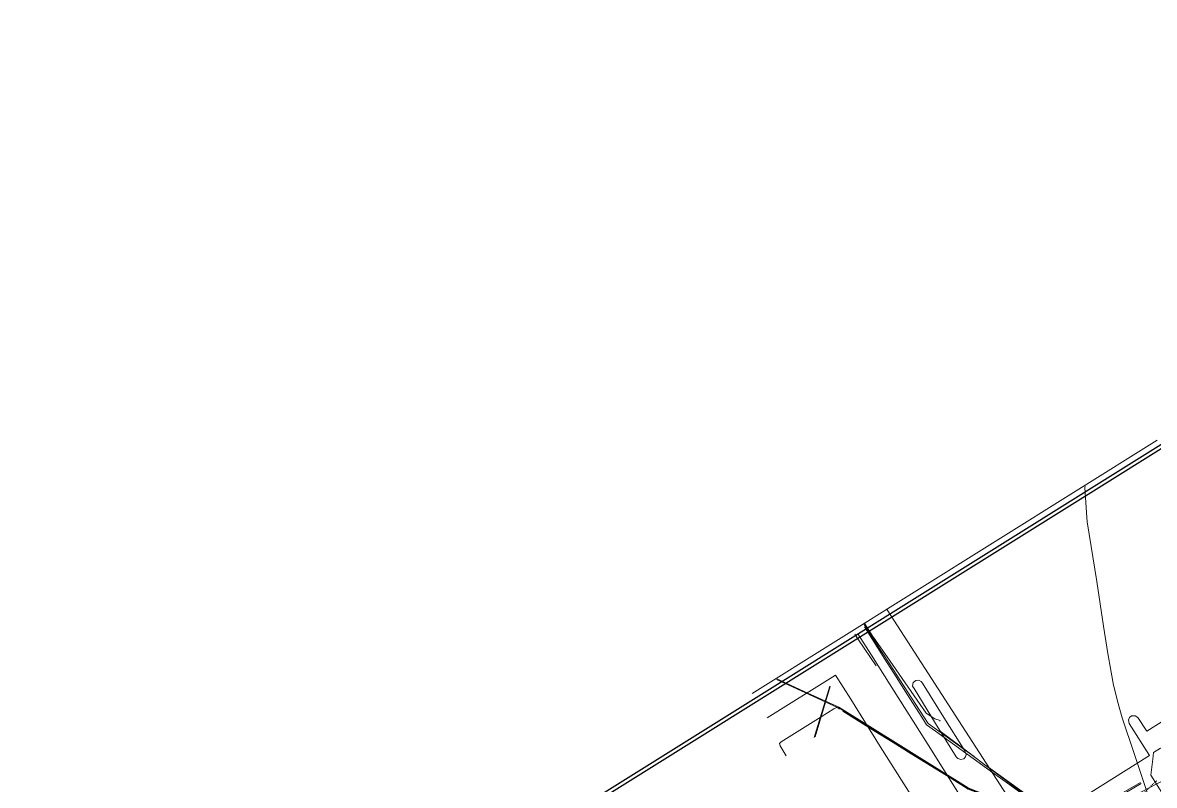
# Model space of a CAD drawing. Header units: metres. Extents: x 3 to 509016, y 4 to 6969473.
# Drawn here: x 507649 to 507782.8, y 6967284.2 to 6967374.3 of the extents above; entities that cross this region are included whole.
import ezdxf

# ---------------------------------------------------------------- set-up
doc = ezdxf.new("R2010")
doc.units = ezdxf.units.M
doc.linetypes.add('AEC_Double Dash', pattern=[0.039, 0.015, -0.004, 0.006, -0.004, 0.006, -0.004])
for name, color, linetype, lineweight in [('A-FLOR', 252, 'Continuous', 5), ('C-PROP-LINE', 252, 'AEC_Double Dash', 5), ('C_UG_LINES', 252, 'EXISTING_COMMUNICATIONS', 0), ('D_UG_PIPES', 252, 'EXIST_SWD', 0), ('E_UG_LINES', 252, 'EXISTING_ELECTRICITY_UG', 0), ('RW_UG_PIPES', 252, 'EXISTING_WAT_RECYCLED', 0), ('S_RM_UG_PIPES', 252, 'EXIST_RISINGMAIN', 0), ('W_AG_PIPES_N', 252, 'EXISTING_WATER', 0)]:
    doc.layers.add(name, color=color, linetype=linetype, lineweight=lineweight)
doc.layers.add('VPORTS', color=11, linetype='Continuous', plot=False)
doc.layers.add('VPORTS_FRAMES', color=11, linetype='Continuous', plot=False)
doc.layers.add('XREF', color=7, linetype='Continuous')
doc.styles.get("Standard").update_dxf_attribs({"font": 'ARIALN.TTF'})
doc.linetypes.add('EXIST_RISINGMAIN', pattern='A,5,-2.5,5,-2,["RM",Standard,S=2.5,R=0,X=0,Y=-1.25],-5,5,-2.5,5,-2.5', length=34.5)
doc.linetypes.add('EXIST_SWD', pattern='A,5,-2.5,5,-2,["SWD",Standard,S=2.5,R=0,X=0,Y=-1.25],-8,5,-2.5,5,-2.5', length=37.5)
doc.linetypes.add('EXISTING_COMMUNICATIONS', pattern='A,2,-2,2,-2,2,-2,["COMS",Standard,S=2.5,R=0,X=0,Y=-1.25],-9.75,2,-2,2,-2', length=29.75)
doc.linetypes.add('EXISTING_ELECTRICITY_UG', pattern='A,2,-2,2,-2,2,-2,["E-UG",Standard,S=2.5,R=0,X=0,Y=-1.25],-9.15,2,-2,2,-2', length=29.15)
doc.linetypes.add('EXISTING_WAT_RECYCLED', pattern='A,2,-2,2,-2,2,-2,["R",Standard,S=2.5,R=0,X=0,Y=-1.25],-4.4,2,-2,2,-2', length=24.4)
doc.linetypes.add('EXISTING_WATER', pattern='A,2,-2,2,-2,2,-2,["W",Standard,S=2.5,R=0,X=0,Y=-1.25],-4.4,2,-2,2,-2', length=24.4)

# ---------------------------------------------------------------- blocks, each defined once
blk = doc.blocks.new('XD_HATCH')
at = {"layer": 'VPORTS_FRAMES'}
blk.add_lwpolyline([(507821.28, 6966964.79), (507649.02, 6967240.32), (507863.31, 6967374.29), (508035.57, 6967098.77)], close=True, dxfattribs=at)
blk = doc.blocks.new('25027_BNP_Skygate Play-Sheet - 000101 - SITE PLAN')
at = {"layer": 'A-FLOR'}
for p, q in [((-2184005, 4009313), (-2184005, 4018834)), ((-2180597, 4018834), (-2180597, 3962381)), ((-2201090, 4009264), (-2193933, 4009299)), ((-2193933, 4009299), (-2187375, 4009275)), ((-2187375, 4009275), (-2184005, 4009313)), ((-2199998, 4002287), (-2200306, 4002053)), ((-2199748, 4002333), (-2199998, 4002287)), ((-2195115, 4002312), (-2199748, 4002333)), ((-2190255, 4002288), (-2195115, 4002312)), ((-2189913, 4002272), (-2190255, 4002288)), ((-2189619, 4001993), (-2189913, 4002272)), ((-2200306, 4002053), (-2200410, 4001707)), ((-2200410, 4001707), (-2200326, 4001429)), ((-2200326, 4001429), (-2200125, 4001188)), ((-2200125, 4001188), (-2199688, 4001111)), ((-2199688, 4001111), (-2195025, 4001132)), ((-2195025, 4001132), (-2190238, 4001092)), ((-2190238, 4001092), (-2190018, 4001124)), ((-2190018, 4001124), (-2189718, 4001296)), ((-2189718, 4001296), (-2189570, 4001621)), ((-2189570, 4001621), (-2189619, 4001993)), ((-2211722, 3982890), (-2211715, 3991399)), ((-2207228, 3982912), (-2211722, 3982890)), ((-2206831, 3982760), (-2207228, 3982912)), ((-2206843, 3981831), (-2206596, 3982195)), ((-2206631, 3982510), (-2206831, 3982760)), ((-2206596, 3982195), (-2206631, 3982510)), ((-2209101, 3981625), (-2207182, 3981687)), ((-2209085, 3976524), (-2209101, 3981625)), ((-2207182, 3981687), (-2206843, 3981831))]:
    blk.add_line(p, q, dxfattribs=at)
at = {"layer": 'C-PROP-LINE'}
blk.add_line((-2214674, 3983771), (-2215633, 3987988), dxfattribs=at)
blk = doc.blocks.new('XE_ARCH')
at = {"xscale": 0.001, "yscale": 0.001, "zscale": 0.001, "rotation": 121.996}
blk.add_blockref('25027_BNP_Skygate Play-Sheet - 000101 - SITE PLAN', (509988.13, 6971273.77), dxfattribs=at)
blk = doc.blocks.new('XE_LOT BOUNDARY')
at = {"layer": 'C-PROP-LINE'}
blk.add_line((507783.02, 6967284.7), (507779.95, 6967281.65), dxfattribs=at)
blk = doc.blocks.new('XE_SURVEY')
at = {"layer": 'C_UG_LINES', "flags": 128}
for points in [[(507775.08, 6967280.94), (507774.85, 6967280.89), (507773.33, 6967280), (507772.43, 6967279.47), (507772.22, 6967279.43), (507772.05, 6967279.48), (507771.05, 6967279.86), (507768.72, 6967280.75), (507763.58, 6967282.71), (507760.77, 6967283.77), (507745.91, 6967293.02), (507745.49, 6967293.28), (507745.43, 6967293.32), (507738.11, 6967296.68)], [(507738.19, 6967296.73), (507738.68, 6967296.51), (507741.41, 6967295.26), (507745.5, 6967293.38), (507760.76, 6967283.84), (507761.23, 6967283.66), (507772.01, 6967279.56), (507772.35, 6967279.5), (507772.73, 6967279.65), (507772.92, 6967279.75), (507773.36, 6967279.99), (507774.9, 6967280.83), (507775.12, 6967280.93)], [(507744.47, 6967295.85), (507742.68, 6967289.89)], [(507739.27, 6967287.65), (507738.54, 6967288.81), (507738.49, 6967289.08), (507738.67, 6967289.29), (507743.4, 6967292.25), (507744.91, 6967293.2), (507745.24, 6967293.35), (507745.47, 6967293.23), (507745.55, 6967293.17)], [(507745.98, 6967292.91), (507747.67, 6967291.85), (507749.8, 6967290.53), (507751.92, 6967289.21), (507754.04, 6967287.89), (507758.71, 6967284.99), (507760.77, 6967283.7), (507767.85, 6967281), (507771.12, 6967279.75), (507771.93, 6967279.44), (507772.3, 6967279.36), (507772.64, 6967279.48), (507772.97, 6967279.68)], [(507781.15, 6967284.49), (507777.26, 6967282.23), (507775.94, 6967281.45)], [(507776.04, 6967281.33), (507779.5, 6967283.36), (507781.22, 6967284.38)]]:
    blk.add_lwpolyline(points, dxfattribs=at)
at = {"layer": 'D_UG_PIPES', "flags": 128}
blk.add_lwpolyline([(507751.21, 6967304.88), (507768.16, 6967278.66)], dxfattribs=at)
at = {"layer": 'E_UG_LINES', "flags": 128}
for points in [[(507748.5, 6967303.17), (507749.56, 6967301.48), (507750.92, 6967299.38), (507752.28, 6967297.28), (507753.64, 6967295.18), (507755.54, 6967292.24), (507756.03, 6967291.47), (507757.32, 6967290.54), (507760.96, 6967287.9), (507763.07, 6967286.35), (507765.47, 6967284.55), (507769.46, 6967281.54), (507771.46, 6967280.04), (507771.87, 6967279.72), (507772.43, 6967279.3), (507773.13, 6967279.09), (507773.6, 6967279.36)], [(507748.52, 6967302.88), (507750.92, 6967299.08), (507752.26, 6967296.97), (507753.6, 6967294.86), (507754.95, 6967292.75), (507755.48, 6967291.9), (507755.87, 6967291.29), (507756.9, 6967290.54), (507758.93, 6967289.08), (507761.36, 6967287.33), (507763.39, 6967285.86), (507765.42, 6967284.4), (507767.85, 6967282.65), (507771.5, 6967280.01), (507772.46, 6967279.33), (507773.07, 6967279.13), (507773.39, 6967279.1), (507773.7, 6967279.2), (507773.73, 6967279.22)], [(507757.42, 6967291.72), (507757.48, 6967291.82), (507756.84, 6967292.03), (507755.81, 6967292.67), (507754.38, 6967294.72), (507751.54, 6967298.83), (507749.83, 6967301.3), (507749.51, 6967301.76), (507748.58, 6967303.23)], [(507742.56, 6967289.81), (507744.44, 6967295.87)], [(507757.48, 6967290.56), (507761.07, 6967287.86), (507761.47, 6967287.56)], [(507773.65, 6967279.32), (507773.37, 6967279.21), (507773.04, 6967279.25), (507772.82, 6967279.31), (507769.87, 6967281.45), (507767.85, 6967282.91), (507763.39, 6967286.14), (507762.99, 6967286.43)], [(507776.73, 6967280.93), (507777.57, 6967281.46), (507777.71, 6967281.55), (507779.35, 6967282.39), (507781.57, 6967283.53), (507782.01, 6967283.77), (507784.22, 6967284.93), (507785.03, 6967285.36)]]:
    blk.add_lwpolyline(points, dxfattribs=at)
at = {"layer": 'RW_UG_PIPES', "flags": 128}
blk.add_lwpolyline([(507784.95, 6967326), (507786.66, 6967323.26), (507788.1, 6967321.22), (507788.74, 6967320.33), (507789.08, 6967320.11), (507789.4, 6967319.73), (507793.1, 6967314.87), (507792.59, 6967310.51), (507792.19, 6967307.03), (507791.59, 6967303.12), (507790.98, 6967299.12), (507790.42, 6967295.67), (507789.6, 6967290.23), (507789.44, 6967288.18), (507788.97, 6967288.18), (507785.98, 6967288.41), (507784.48, 6967288.51), (507783.49, 6967288.56), (507782.69, 6967288.04), (507782.59, 6967287.24), (507782.36, 6967285.35), (507785.36, 6967280.63), (507789.12, 6967274.72), (507792.87, 6967268.81), (507793.29, 6967268.58), (507798.5, 6967266.82), (507804.19, 6967264.91), (507808.93, 6967263.32), (507814.14, 6967261.57), (507818.88, 6967259.98), (507821.9, 6967258.96), (507825.58, 6967261.21), (507831.54, 6967264.88), (507837.91, 6967268.84), (507843.02, 6967271.98), (507843.45, 6967272.25), (507843.86, 6967272.53)], dxfattribs=at)
at = {"layer": 'S_RM_UG_PIPES'}
blk.add_lwpolyline([(507774.59, 6967319.52), (507774.56, 6967319.36), (507774.79, 6967315.79), (507774.83, 6967315.3), (507775.97, 6967308.25), (507776.77, 6967302.95), (507777.15, 6967300.48), (507777.24, 6967299.98), (507777.68, 6967297.52), (507777.96, 6967296), (507778.17, 6967295.07), (507778.41, 6967294.1), (507778.99, 6967292.15), (507780.4, 6967287.92), (507781.99, 6967283.17), (507782.13, 6967282.7), (507782.62, 6967280.76), (507784.21, 6967274.4)], dxfattribs=at)
at = {"layer": 'W_AG_PIPES_N', "flags": 128}
for points in [[(507702.42, 6967273.36), (507705.06, 6967269.12), (507709.02, 6967262.75), (507711.69, 6967258.52), (507714.63, 6967253.88), (507717.29, 6967249.64), (507719.91, 6967245.38), (507722.59, 6967241), (507725.28, 6967240.04), (507726.91, 6967241.19), (507727.33, 6967241.47), (507729.42, 6967242.84), (507731.1, 6967243.93), (507731.93, 6967244.48), (507733.61, 6967245.58), (507735.79, 6967246.79), (507740.16, 6967249.22), (507744.47, 6967251.76), (507746.99, 6967253.39), (507753.28, 6967257.47), (507757.46, 6967260.21), (507758.3, 6967260.76), (507758.8, 6967261.07), (507760.12, 6967261.56), (507760.32, 6967262.02), (507763.06, 6967268.46), (507765.01, 6967273.06), (507765.03, 6967273.97), (507763.14, 6967277.6), (507762.93, 6967277.94), (507761.6, 6967280.06), (507756.03, 6967288.96), (507751.75, 6967295.72), (507749.34, 6967299.52), (507747.75, 6967302.06)], [(507747.4, 6967302.02), (507747.8, 6967301.34), (507749.91, 6967298.28)]]:
    blk.add_lwpolyline(points, dxfattribs=at)
blk = doc.blocks.new('XD_DESIGN_1')
at = {"layer": 'VPORTS'}
blk.add_lwpolyline([(507821.282, 6966964.794), (507649.237, 6967239.976), (507863.049, 6967373.652), (508035.094, 6967098.47)], close=True, dxfattribs=at)
blk = doc.blocks.new('XD_DESIGN_2')
at = {"layer": 'VPORTS'}
blk.add_lwpolyline([(507821.282, 6966964.794), (507649.237, 6967239.976), (507863.049, 6967373.652), (508035.094, 6967098.47)], close=True, dxfattribs=at)

msp = doc.modelspace()

# ---------------------------------------------------------------- linework, layer by layer
at = {"layer": 'VPORTS_FRAMES'}
msp.add_lwpolyline([(507821.282, 6966964.794), (507649.023, 6967240.319), (507863.311, 6967374.293), (508035.571, 6967098.768)], close=True, dxfattribs=at)

# ---------------------------------------------------------------- block references
for name in ['XD_HATCH', 'XE_ARCH', 'XE_SURVEY']:
    msp.add_blockref(name, (0, 0))
at = {"layer": 'XREF'}
for name in ['XD_HATCH', 'XE_ARCH', 'XE_SURVEY', 'XE_LOT BOUNDARY']:
    msp.add_blockref(name, (0, 0), dxfattribs=at)

# ---------------------------------------------------------------- next in the draw order: block references
msp.add_blockref('XD_DESIGN_1', (0, 0))

# ---------------------------------------------------------------- next in the draw order: block references
msp.add_blockref('XD_DESIGN_2', (0, 0), dxfattribs=at)

doc.saveas('drawing.dxf')
